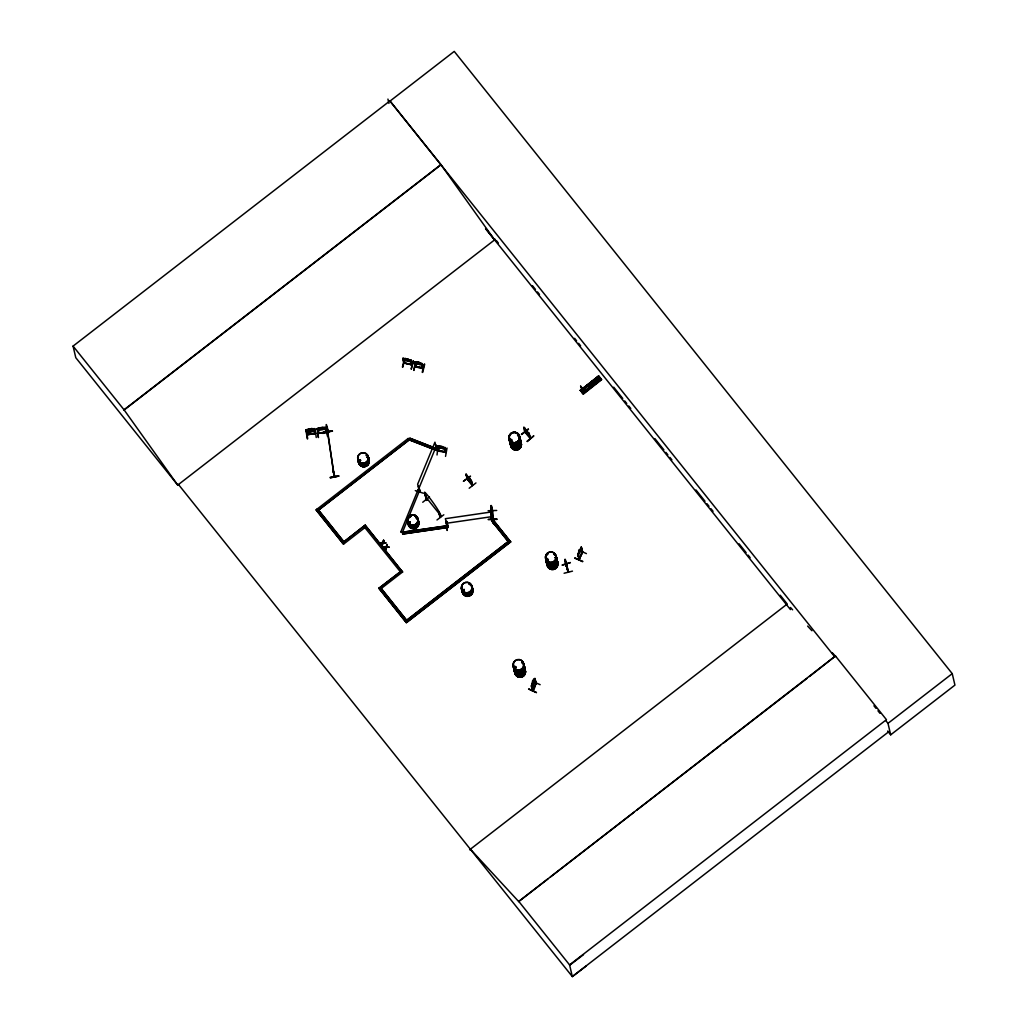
<?xml version="1.0" encoding="UTF-8"?>
<svg xmlns="http://www.w3.org/2000/svg" width="1028" height="1028" viewBox="0 0 1028 1028"><rect width="100%" height="100%" fill="white"/><g stroke="black" fill="none" stroke-linecap="round" stroke-linejoin="round"><path stroke-width="1.5" d="M491.448 512.162L491.397 513.563C489.238 491.628 495.56 521.581 491.975 519.256M491.178 510.196L491.307 511.957L491.178 505.982M334.691 476.555L333.213 471.261L334.678 475.874M492.219 510.787L492.284 511.546L491.088 505.982M492.361 518.305L492.476 519.076M491.281 513.73L492.772 518.716M532.812 682.052L532.543 683.826L533.121 681.178M579.137 550.867L578.867 552.627L579.445 549.98M419.977 490.78L419.591 491.615M436.72 446.473L442.194 446.563L445.188 447.848M439.868 448.259C429.37 445.921 451.909 449.673 442.657 448.722M436.823 446.088L437.581 446.216L436.823 446.088L437.915 451.074C452.667 453.245 442.413 453.554 445.15 447.45L446.255 452.346L445.098 447.745L444.366 447.707M437.838 447.951L437.029 454.993M439.316 446.088L442.181 446.653L443.813 448.157L438.249 447.244L439.341 446.216L436.63 446.448L436.797 447.18M438.57 450.932L437.838 450.624L446.101 451.819M440.28 446.46C437.465 447.668 445.047 448.581 441.23 446.512M445.535 456.381L447.026 448.028M490.986 508.14L491.127 507.472L491.397 510.312L491.127 509.156M426.067 499.762L426.607 500.43L424.577 492.194C426.286 492.489 446.358 519.795 439.637 516.609M438.66 512.265L440.215 517.444M467.779 479.305C465.311 477.557 473.381 485.948 472.173 484.586M467.817 479.472L466.995 478.83L472.392 485.589L471.017 480.153M471.736 484.741L472.353 485.422M472.507 485.075L471.492 480.744M529.985 437.645C529.883 436.065 523.432 432.827 523.843 427.455L525.501 428.984M528.945 433.225L530.332 438.66L528.945 433.225L530.268 438.596L525.012 432.068M566.415 563.974L566.338 565.027L564.95 559.605M568.188 571.17L568.42 571.889M531.566 685.316L533.108 690.096L532.401 690.713L535.999 683.08C532.401 665.964 529.381 707.817 535.999 683.08M535.601 683.787L535.999 682.836M535.601 683.684L536.295 682.99M579.368 558.962L578.019 554.156M581.514 547.423L582.67 552.036L579.06 559.643L582.388 552.653L581.206 547.14L577.646 554.953M402.809 358.656L403.683 358.464L404.685 362.987M403.683 358.464L402.847 358.579M402.423 367.022L404.467 358.772M411.149 360.571L408.142 359.209L409.799 360.777L408.09 360.802L404.184 358.978L405.366 358.464L411.059 360.558M405.392 358.579L402.706 358.631M405.854 360.738C398.62 356.999 408.759 362.858 411.341 361.214M407.229 359.093L406.317 358.875C403.67 360.173 411.059 361.098 407.255 359.003M408.643 361.355L411.251 361.175M411.457 364.94L410.223 360.301L411.136 360.173L412.228 365.069L403.914 362.858L412.292 364.734L411.38 364.876L410.737 361.535M411.136 360.173L410.3 360.327M404.646 363.167L403.875 363.077L412.228 364.683M411.251 369.052L413.282 360.712L411.277 368.975M413.783 361.972C415.132 360.712 416.237 367.022 415.543 366.726C425.117 369.836 423.626 368.602 422.033 363.771M415.094 363.462L413.834 370.44L415.505 363.475M419.154 362.511L413.68 361.946M417.304 362.1C414.554 363.488 422.02 364.426 418.229 362.319M422.29 364.619L416.828 364.053L413.86 362.678L413.706 361.856L414.528 362.1M423.099 368.268L422.534 367.844M422.2 372.277L424.256 364.118M422.675 372.457L424.705 364.208M436.643 449.583L436.643 450.47L435.602 444.983L436.951 449.429M592.141 382.673L591.781 384.164M593.477 383.624L593.13 384.305M359.029 460.39L359.967 459.657L360.687 460.351M359.312 460.21L360.391 460.634M366.289 455.648L366.636 454.813L366.957 455.558M367.009 455.096L366.302 455.25M409.864 521.787L408.887 523.059L410.313 522.43M410.313 522.854L409.889 522.031L409.183 522.956M415.89 517.649L416.443 516.93M462.806 590.393L464.078 589.404M462.986 590.098L464.142 590.072M464.039 589.429L464.245 590.547L463.101 590.663M470.503 584.945L469.912 584.598L470.734 584.688M511.713 440.254L510.402 439.997L510.865 440.858M511.674 440.1L511.648 439.894M517.431 434.844L518.176 434.523M518.086 434.985L517.714 434.638M517.624 434.87L518.228 434.613M514.617 667.815L515.375 666.491M515.503 667.815L515.182 666.684M515.722 666.889L515.94 667.789L514.81 667.892M548.438 559.797L547.166 560.389L547.423 559.155M522.083 662.315L521.71 662.482M554.362 554.76L554.041 554.272M531.322 686.139L532.298 682.785L533.082 690.173M534.072 682.438L534.843 678.429L536.231 683.029M415.299 490.626L423.497 493.26M447.951 526.105L447.026 526.195L447.925 525.758M492.733 519.179C491.59 522.198 493.491 514.296 490.986 512.021L445.381 518.69L447.206 526.22M382.634 542.591C376.119 542.797 384.793 544.069 383.572 540.111L383.277 542.668L384.022 540.741M382.66 542.681L383.598 540.214M383.097 543.118L385.77 542.938L383.097 543.118L382.172 545.727L382.48 543.118L379.949 542.861M389.214 547.243L386.721 546.973L387.016 544.416L386.104 546.986L383.393 547.166L385.924 547.423L385.616 550.019L386.541 547.423L389.188 547.14M307.154 434.754L315.506 433.572L314.812 433.071M325.825 431.876L326.814 431.901M325.992 432.325L324.874 427.442L325.645 427.327C331.993 437.799 313.283 430.835 319.053 433.251M534.47 679.135L534.92 678.493M420.002 491.101L418.589 486.295L419.63 491.782M418.576 487.118L418.871 486.398M436.643 450.47L435.885 445.085M419.514 490.767L419.347 491.68L419.591 490.947M436.566 449.377L436.347 450.174L436.682 449.57M574.755 558.243L582.786 561.327M582.58 561.738L574.948 557.844M536.41 692.474L528.598 688.953L536.41 692.615M435.885 450.097L409.221 439.74L318.449 510.145L409.247 439.881L409.851 438.211L436.514 448.568L435.923 450.238L409.247 439.881L408.18 438.455L316.097 509.888L343.532 544.172L366.225 526.606M400.856 531.81L418.126 489.636L419.681 490.24L402.411 532.414L400.856 531.81L402.372 532.26L447.99 525.604L448.247 527.377L402.642 534.033L448.247 527.377M418.73 488.814L436.026 446.782M435.923 450.238L436.553 448.709M534.521 679.11L535.909 683.98M578.584 550.121L586.41 553.604M578.97 559.476L578.289 554.285M579.111 553.784L580.345 551.175M577.852 555.583L581.462 547.911M582.362 551.805L581.951 552.409M582.272 552.524L582.619 552.049M531.617 685.29L532.388 690.43M531.643 686.164L531.694 685.355M534.868 679.315L535.19 678.608M534.02 682.374L532.787 684.982L533.995 682.399M535.922 683.813L532.684 690.675M532.273 681.243L540.137 684.687M360.571 460.737L359.569 461.174M416.597 517.585L415.916 517.598M547.192 559.553L548.181 559.797L547.114 559.9M554.169 554.452L554.606 554.555M522.185 662.199L521.62 662.392M447.9 526.143L447.154 525.835M307.154 434.201L315.557 432.968M307.166 434.536L307.796 434.047M326.583 431.721L318.359 433.341M582.169 551.766L578.764 559.438L579.137 558.667M578.982 558.551L577.942 554.015L579.047 559.386M532.003 685.303L534.252 679.688L533.493 680.253M531.399 686.832L532.889 684.969L531.489 686.871M582.837 391.154L582.503 390.653M359.453 460.184L360.378 460.403M360.314 460.762L359.659 460.891M510.505 439.611L511.687 439.444M511.79 440.537L510.698 440.395M546.999 559.245L547.975 558.975M307.693 430.732L309.698 429.036L313.296 429.91M309.878 429.858L309.184 430.848L310.16 430.989M320.89 427.776C317.883 429.781 325.645 428.753 321.803 427.545M568.458 572.043L566.081 564.526M419.655 490.806L418.589 486.295M437.902 450.611L446.306 452.05M582.311 551.805L581.206 547.14M527.685 433.341L529.42 434.805L523.843 427.455M469.346 478.084L465.902 474.383L471.415 481.785L466.763 475.604L470.426 480.449C466.044 471.891 475.283 487.375 469.256 478.123M526.028 429.845L526.31 431.066M526.683 430.501L527.428 432.235L526.901 431.786M581.167 387.299C579.766 383.894 582.349 391.989 583.981 392.041L583.84 390.28L583.84 392.156M467.971 478.097L466.069 475.116L467.984 478.11M468.755 477.429L469.423 478.842M529.433 433.829L524.833 429.216M598.926 376.325L580.267 390.344L583.377 394.109L601.663 379.64L601.239 379.126L583.184 393.84L582.426 392.953M580.319 390.409L598.72 375.978L601.419 379.332L582.812 393.428L599.915 379.962M597.743 377.327L580.666 390.82L580.255 390.319M580.769 390.961L581.193 391.475L599.478 377.006L580.82 391.013L597.846 377.456M580.846 391.038L599.247 376.685M581.565 391.475L582.195 392.58L581.424 390.948L581.861 391.912M529.124 434.073L528.713 433.418M471.261 480.937L471.428 481.644M601.136 378.998L600.712 378.484L582.465 393.004L599.504 379.448M582.49 393.03L600.905 378.677M582.953 393.596L601.406 379.268M426.556 500.353L425.232 494.982L426.864 500.199M425.708 495.586L424.988 495.175M429.46 496.871L422.739 502.255M524.19 427.365L525.526 432.634M467.085 479.189L466.249 474.293L467.753 479.215M521.427 434.279L528.212 428.972M521.633 434.523L528.482 429.319M463.474 481.194L470.528 476.157L463.499 481.207M527.056 441.23L533.828 435.833L527.338 441.577M436.977 519.975L443.813 514.784M178.551 484.599L177.805 485.177L75.789 357.705L73.065 346.115L389.933 100.898L440.909 164.596L494.609 239.884L485.589 228.653M834.8 656.892L389.985 101.117L454.235 51.4L952.236 673.636L954.935 685.111L890.685 734.827L887.678 731.062M586.178 966.024L572.326 976.6L178.487 484.522L177.741 485.087L124.041 409.799L440.909 164.596M124.092 410.018L440.961 164.814M177.741 485.087L495.355 239.306M365.171 525.167L342.504 542.887L365.171 525.167L402.642 572.108L365.197 525.308M491.615 520.695L509.348 542.951L491.654 520.836L492.939 519.68L510.672 541.923L406.356 622.66L378.882 588.234L401.614 570.81M378.908 588.376L400.355 571.786L364.901 527.634M402.616 571.953L379.91 589.519M491.654 520.836L492.977 519.821L491.68 513.614M510.633 541.782L406.356 622.66L378.882 588.234M469.629 849.796L787.242 604.001L780.226 595.238M547.885 878.94L518.677 901.53L835.468 655.992L886.444 719.677L569.576 964.894L572.326 976.6L889.194 731.396M550.417 876.974L634.212 812.133M636.756 810.167L720.538 745.313M723.082 743.36L806.877 678.506M809.409 676.553L835.468 655.992M890.685 734.827L887.986 723.352L952.236 673.636M569.653 965.228L583.506 954.652M327.996 431.67L328.099 432.724L326.313 424.538L334.408 476.684L334.216 475.771M322.779 427.288L319.888 427.802L318.834 429.28L322.689 429.164L324.308 427.918C319.541 426.543 328.228 428.265 324.874 427.442M593.117 384.254L591.768 384.125M409.234 522.16L410.198 522.044M554.246 554.362L554.439 554.079A5.461 5.346 -13.2 0 1 555.737 561.159A5.461 5.346 -13.2 0 1 548.618 563.151A5.461 5.346 -13.2 0 1 546.048 556.392M515.748 667.879L514.977 667.994M311.099 430.861L311.908 430.115L310.816 429.717M306.023 430.218L311.587 428.547L314.632 428.959M308.027 434.638L306.858 429.704L306.087 429.82L308.76 429.074L307.513 430L307.822 431.272L313.424 430.462L313.116 429.177L311.587 428.547M314.812 429.781L311.728 429.396L306.203 431.028L312.114 430.822L314.786 429.588M325.979 428.419C323.807 429.473 318.41 431.387 317.189 428.856L319.875 427.712M317.305 428.933L319.939 427.815M314.889 430.514L309.402 432.068L306.37 431.67M314.979 430.501L309.402 432.068M313.244 429.73L307.642 430.552M491.962 519.487L492.643 519.204M416.366 361.895L415.273 362.833L420.773 364.105L419.18 362.421L416.34 361.779M592.154 382.712L592.886 382.699M318.384 432.865L317.279 428.547L318.05 428.432L319.091 433.418M565.297 560.954C566.107 563.498 563.819 555.043 565.708 562.624L565.541 561.995M565.104 560.671L565.271 561.391M565.259 561.301L568.073 572.043M566.03 563.434L566.312 565.002M570.334 562.599L562.059 565.13L570.334 562.573M566.415 564.128L567.25 568.381M567.392 569.435L567.366 567.572M567.327 569.563L565.194 560.221M564.102 573.251L572.48 571.131M314.504 428.882L313.694 428.715L314.465 428.599L315.673 433.469L307.205 434.703L306.087 429.82M446.293 522.044L447.193 530.474L446.396 521.941M415.081 366.135L423.202 367.998L414.978 366.546M306.036 430.436L307.256 438.802M306.383 430.385L307.693 438.75M317.691 429.113L318.397 437.555L317.254 429.164M308.477 430.603L312.319 429.922L310.957 430.693L312.679 431.015L308.541 431.631L309.981 430.835L308.503 430.603M327.264 427.288L328.472 432.711L328.407 431.786M323.846 432.017L332.455 431.156L323.897 432.364M332.429 431.028L323.833 431.991M330.361 477.776L338.829 476.054L330.348 477.763M338.829 476.015L330.271 477.223M446.807 521.35L446.075 521.761L446.846 521.646L447.848 526.336L446.846 521.646M490.87 514.938C492.065 514.308 490.15 517.598 492.091 519.885M492.682 515.285L493.453 523.715M306.126 430.115L306.897 430M318.14 428.753L317.279 428.547M312.114 430.822L306.177 430.848M316.238 437.504L315.056 429.036M327.431 436.232L326.236 427.764L327.893 436.155M446.448 523.278L492.065 516.621M446.448 525.976L402.372 532.26L402.642 534.033M313.797 429.023L314.915 433.662M383.251 542.578L385.77 542.938M492.258 515.324L493.568 523.689M491.088 506.084L492.605 510.775M488.094 510.749L496.717 510.453M491.153 510.916L491.461 515.131M496.935 518.986L488.3 519.269M488.313 519.667L496.948 519.371M419.617 364.67L422.315 364.529M467.534 479.652L466.249 474.293M326.634 431.889L318.487 433.456M404.775 358.836L402.86 367.124M515.362 666.529L516.043 666.979M581.694 391.257L582.568 391.282M415.62 366.096L415.016 363.308M414.939 366.379L413.899 361.612M402.925 358.297L403.991 363.269L402.732 358.541M437.016 449.133L440.858 451.074L434.163 448.426M433.585 447.565L409.851 438.211M419.707 490.382L418.126 489.636M581.193 548.117L581.244 547.294L578.327 554.105L578.713 551.625M577.967 554.979L577.723 555.634M422.341 368.063L421.351 363.321M419.141 362.434L422.122 363.886M524.704 428.676L527.21 431.207M580.563 386.181L583.698 390.396M359.093 460.57L359.543 461.238M469.5 479.164L467.74 477.005M582.336 391.321L581.527 391.424M580.717 386.258L583.84 390.28M523.766 427.519L527.287 431.156M514.501 667.198L514.553 667.583A5.461 5.346 -13.2 0 0 520.322 674.843A5.461 5.346 -13.2 0 0 523.869 666.208A5.397 5.281 -13.2 0 1 520.322 674.843A5.384 5.268 -13.2 0 1 514.604 667.686L514.771 667.969M790.468 607.497L792.614 609.822M807.635 626.091L811.927 630.742M832.333 652.831L835.546 656.327M470.374 849.218L518.677 901.53M580.447 390.537L598.553 375.875M419.938 490.741L419.347 491.68L417.651 484.227L434.947 442.194L436.296 447.938M470.708 480.41L471.839 485.049M596.87 377.507L599.555 380.733M595.636 378.484L598.309 381.709M593.786 379.962L596.471 383.238M594.814 384.549L592.128 381.259M592.963 386.014L590.278 382.724M584.932 392.015L582.311 389.021M523.843 427.879L529.266 434.497M873.941 705.799L875.946 708.305M877.963 710.811L879.968 713.316M885.982 720.846L887.986 723.352M496.357 240.552L498.362 243.058M532.465 285.681L535.472 289.433M537.477 291.939L539.494 294.445M574.601 338.315L576.605 340.821M578.61 343.326L580.614 345.832M613.716 387.196L622.737 398.466M624.741 400.971L626.759 403.477M628.763 405.983L630.768 408.501M654.836 438.57L663.87 449.853M665.874 452.359L667.879 454.864M669.883 457.37L671.888 459.876M695.969 489.958L704.99 501.24M706.994 503.746L708.999 506.251M711.003 508.757L713.021 511.263M739.093 543.851L746.122 552.627M748.127 555.133L750.132 557.639M485.614 228.64L790.455 609.591M492.977 519.821L510.672 541.923M408.18 438.455L409.247 439.881M425.643 496.781L439.804 514.475M406.702 620.411L381.234 588.504L407.679 621.632M518.6 901.196L569.576 964.894M73.065 346.115L124.041 409.799M475.964 482.929L469.192 488.236M525.693 432.287L524.678 427.956M567.996 572.005L566.891 566.903M535.614 683.569L534.547 678.981M581.308 387.183L582.195 389.856M423.215 367.883L422.11 363.488M566.492 566.274L565.901 564.025M565.773 563.498L566.017 564.436M566.222 564.68L566.389 565.31L565.027 559.489M566.467 565.721L567.417 569.538M566.299 565.541L567.07 568.06M565.143 560.363L565.053 559.605M565.541 562.534L566.903 567.52M565.349 559.54L567.16 568.831M566.441 564.038L568.445 572.159M567.854 571.427L568.047 572.172M492.373 518.896L492.258 510.698M580.871 547.783L581.964 552.666M387.929 99.086L388.931 103.353M465.902 474.383L466.057 475.232M437.941 447.745L438.699 451.112M437.388 446.576L438.506 451.176M438.892 512.072L440.087 517.238M343.532 544.172L316.097 509.888M311.728 429.396L308.94 429.897M333.509 471.209L333.316 472.006L333.213 471.261M327.392 429.126L333.74 473.818M491.345 506.714L491.667 513.126L491.255 506.714M491.487 506.097L491.204 506.868L491.178 506.11M491.255 513.537L491.397 514.398M546.703 558.846A5.371 5.256 -13.2 0 0 552.409 565.978A5.397 5.281 -13.2 0 0 555.93 557.472A5.371 5.256 -13.2 0 1 552.409 565.978A5.397 5.281 -13.2 0 1 546.665 558.821M546.099 556.289A5.384 5.268 -13.2 0 0 548.631 562.946A5.384 5.268 -13.2 0 0 555.634 560.98A5.384 5.268 -13.2 0 0 554.31 553.989A5.461 5.346 -13.2 0 1 555.724 561.095A5.461 5.346 -13.2 0 1 548.605 563.087A5.461 5.346 -13.2 0 1 546.035 556.328M555.364 555.159A5.384 5.268 -13.2 0 1 551.869 563.652A5.384 5.268 -13.2 0 1 546.138 556.508M555.66 556.418A5.384 5.268 -13.2 0 1 552.164 564.912A5.461 5.346 -13.2 0 1 546.343 557.664M546.446 557.767A5.384 5.268 -13.2 0 0 552.164 564.912A5.461 5.346 -13.2 0 0 555.711 556.302A5.461 5.346 -13.2 0 1 552.139 564.86A5.461 5.346 -13.2 0 1 546.331 557.6M555.608 556.212A5.384 5.268 -13.2 0 1 552.113 564.706A5.384 5.268 -13.2 0 1 546.395 557.561M557.806 563.524A5.371 5.256 -13.2 0 1 551.843 569.525A5.397 5.281 -13.2 0 1 547.513 562.432M547.526 562.367A5.371 5.256 -13.2 0 0 551.843 569.525A5.397 5.281 -13.2 0 0 557.857 563.588M557.433 562.2A5.371 5.256 -13.2 0 0 556.726 561.031A5.397 5.281 -13.2 0 1 557.484 562.265M556.508 560.029A5.384 5.268 -13.2 0 1 553.013 568.523A5.384 5.268 -13.2 0 1 547.281 561.378M556.559 559.9A5.461 5.346 -13.2 0 1 553 568.535A5.461 5.346 -13.2 0 1 547.192 561.275A5.384 5.268 -13.2 0 0 552.961 568.317A5.384 5.268 -13.2 0 0 556.456 559.823M556.546 559.836A5.461 5.346 -13.2 0 1 552.987 568.471A5.461 5.346 -13.2 0 1 547.179 561.211M556.919 559.952A5.384 5.268 -13.2 0 1 552.717 567.263A5.461 5.346 -13.2 0 1 546.536 561.365A5.384 5.268 -13.2 0 0 552.717 567.263A5.461 5.346 -13.2 0 0 556.983 559.836M555.21 557.806A5.384 5.268 -13.2 0 1 556.212 558.769M555.249 557.664A5.461 5.346 -13.2 0 1 556.264 558.641A5.461 5.346 -13.2 0 0 555.223 557.6M546.523 561.301A5.461 5.346 -13.2 0 0 552.691 567.212A5.461 5.346 -13.2 0 0 556.97 559.772A5.384 5.268 -13.2 0 1 552.666 567.045A5.384 5.268 -13.2 0 1 546.588 561.237M555.159 557.6A5.384 5.268 -13.2 0 1 556.161 558.551M523.984 665.167A5.384 5.268 -13.2 0 1 519.77 672.492A5.461 5.346 -13.2 0 1 513.589 666.594A5.461 5.346 -13.2 0 0 519.757 672.428A5.461 5.346 -13.2 0 0 524.023 665A5.384 5.268 -13.2 0 1 519.718 672.273A5.384 5.268 -13.2 0 1 513.653 666.465M513.692 666.671A5.384 5.268 -13.2 0 0 519.77 672.492A5.461 5.346 -13.2 0 0 524.036 665.065M522.275 663.034A5.384 5.268 -13.2 0 1 523.265 663.998M513.653 663.972A5.461 5.346 -13.2 0 0 519.474 671.233A5.461 5.346 -13.2 0 0 523.021 662.597A5.384 5.268 -13.2 0 1 520.117 670.86A5.384 5.268 -13.2 0 1 513.345 665.193M514.296 666.44A5.397 5.281 -13.2 0 0 520.039 673.623A5.371 5.256 -13.2 0 0 523.535 665.167A5.397 5.281 -13.2 0 1 520.039 673.623A5.371 5.256 -13.2 0 1 514.334 666.517M523.817 666.337A5.384 5.268 -13.2 0 1 520.322 674.831A5.397 5.281 -13.2 0 1 514.591 667.673M523.766 666.118A5.384 5.268 -13.2 0 1 520.271 674.612A5.384 5.268 -13.2 0 1 514.553 667.468M524.357 668.663A5.371 5.256 -13.2 0 0 523.355 667.712A5.397 5.281 -13.2 0 1 524.37 668.611A5.397 5.281 -13.2 0 0 523.38 667.686A5.371 5.256 -13.2 0 1 524.344 668.598M524.113 667.596A5.384 5.268 -13.2 0 1 521.312 675.949A5.384 5.268 -13.2 0 1 514.54 670.282M524.164 667.48A5.461 5.346 -13.2 0 1 521.312 675.961A5.461 5.346 -13.2 0 1 514.437 670.205M510.235 439.316A5.371 5.256 -13.2 0 0 515.953 446.448A5.397 5.281 -13.2 0 0 519.448 437.889A5.371 5.256 -13.2 0 1 515.902 446.268A5.371 5.256 -13.2 0 1 510.196 439.123A5.397 5.281 -13.2 0 0 515.928 446.358A5.371 5.256 -13.2 0 0 519.436 437.967M519.885 437.967A5.384 5.268 -13.2 0 1 515.67 445.278A5.461 5.346 -13.2 0 1 509.49 439.38A5.384 5.268 -13.2 0 0 515.619 445.073A5.397 5.281 -13.2 0 0 519.847 437.748A5.384 5.268 -13.2 0 1 515.619 445.073A5.397 5.281 -13.2 0 1 509.541 439.252A5.461 5.346 -13.2 0 0 515.658 445.227A5.461 5.346 -13.2 0 0 519.937 437.864A5.461 5.346 -13.2 0 1 515.658 445.227A5.384 5.268 -13.2 0 1 509.592 439.47M518.176 435.833A5.384 5.268 -13.2 0 1 519.166 436.784M518.922 435.397A5.461 5.346 -13.2 0 1 515.375 444.032A5.461 5.346 -13.2 0 1 509.554 436.759M519.436 437.838A5.397 5.281 -13.2 0 1 515.928 446.358A5.397 5.281 -13.2 0 1 510.196 439.239M518.125 435.602A5.397 5.281 -13.2 0 1 519.127 436.566A5.461 5.346 -13.2 0 0 518.189 435.628A5.461 5.346 -13.2 0 1 519.217 436.656M518.87 435.525A5.384 5.268 -13.2 0 1 516.069 443.865A5.384 5.268 -13.2 0 1 509.297 438.198M519.718 439.123A5.384 5.268 -13.2 0 1 516.223 447.63A5.384 5.268 -13.2 0 1 510.505 440.472M519.757 438.943A5.461 5.346 -13.2 0 1 516.197 447.565A5.461 5.346 -13.2 0 1 510.389 440.305M520.99 442.631A5.397 5.281 -13.2 0 1 516.776 449.968A5.397 5.281 -13.2 0 1 510.672 444.135A5.371 5.256 -13.2 0 0 516.75 449.866A5.397 5.281 -13.2 0 0 520.99 442.631A5.384 5.268 -13.2 0 1 516.763 449.956A5.397 5.281 -13.2 0 1 510.685 444.135A5.384 5.268 -13.2 0 0 516.763 449.956A5.371 5.256 -13.2 0 0 520.952 442.567M519.962 440.177A5.384 5.268 -13.2 0 1 517.161 448.529A5.384 5.268 -13.2 0 1 510.389 442.862M520.065 440.267A5.461 5.346 -13.2 0 1 517.212 448.748A5.461 5.346 -13.2 0 1 510.338 442.991M472.366 589.365A5.384 5.268 -13.2 0 1 465.684 593.888A5.384 5.268 -13.2 0 1 462.047 586.834M469.051 583.865A5.384 5.268 -13.2 0 1 472.353 587.99M469.064 583.711A5.461 5.346 -13.2 0 1 472.07 590.663A5.461 5.346 -13.2 0 1 464.952 593.619A5.461 5.346 -13.2 0 1 461.945 586.667A5.384 5.268 -13.2 0 0 464.964 593.464A5.384 5.268 -13.2 0 0 471.968 590.496A5.384 5.268 -13.2 0 0 468.999 583.647A5.461 5.346 -13.2 0 1 472.058 590.599A5.461 5.346 -13.2 0 1 464.964 593.683A5.461 5.346 -13.2 0 1 461.957 586.731M471.569 586.757A5.384 5.268 -13.2 0 1 468.755 595.109A5.384 5.268 -13.2 0 1 461.996 589.429M461.945 589.224A5.384 5.268 -13.2 0 0 468.704 594.891A5.384 5.268 -13.2 0 0 471.518 586.538A5.461 5.346 -13.2 0 1 468.061 595.263A5.461 5.346 -13.2 0 1 462.253 587.99M471.608 586.564A5.461 5.346 -13.2 0 1 468.048 595.199A5.461 5.346 -13.2 0 1 462.24 587.926M367.587 455.712A5.461 5.346 -13.2 0 1 364.041 464.335A5.461 5.346 -13.2 0 1 358.219 457.074M368.821 459.349A5.397 5.281 -13.2 0 1 364.593 466.699A5.371 5.256 -13.2 0 1 358.541 460.904A5.371 5.256 -13.2 0 0 364.593 466.648A5.371 5.256 -13.2 0 0 368.782 459.336A5.371 5.256 -13.2 0 1 364.606 466.712A5.397 5.281 -13.2 0 1 358.502 460.865M367.099 457.28A5.371 5.256 -13.2 0 1 368.088 458.231M408.553 521.581A5.371 5.256 -13.2 0 0 414.271 528.713A5.397 5.281 -13.2 0 0 417.805 520.296A5.371 5.256 -13.2 0 1 414.271 528.713A5.397 5.281 -13.2 0 1 408.553 521.646M407.653 520.656A5.397 5.281 -13.2 0 0 414.438 526.336A5.397 5.281 -13.2 0 0 417.252 517.971A5.384 5.268 -13.2 0 1 415.094 526.092A5.384 5.268 -13.2 0 1 407.679 522.031M408.013 519.32A5.397 5.281 -13.2 0 1 408.707 518.112M409.684 517.123A5.397 5.281 -13.2 0 1 410.904 516.416M415.029 516.339A5.397 5.281 -13.2 0 1 416.25 517.007M417.535 519.243A5.384 5.268 -13.2 0 1 414.734 527.595A5.384 5.268 -13.2 0 1 407.962 521.928A5.397 5.281 -13.2 0 0 415.402 527.364A5.397 5.281 -13.2 0 0 416.546 518.279M407.91 521.71A5.384 5.268 -13.2 0 0 413.988 527.531A5.397 5.281 -13.2 0 0 418.203 520.207A5.384 5.268 -13.2 0 1 413.988 527.531A5.397 5.281 -13.2 0 1 407.898 521.71M508.282 541.512L406.638 620.334L508.282 541.512M343.789 541.717L317.382 508.719L343.789 541.717M548.811 562.059A5.371 5.256 -13.2 0 0 556.135 556.392A5.371 5.256 -13.2 0 0 547.526 553.038A5.397 5.281 -13.2 0 0 548.811 562.136A5.397 5.281 -13.2 0 0 556.174 556.431A5.397 5.281 -13.2 0 0 547.513 553.064A5.371 5.256 -13.2 0 0 548.811 562.059M547.77 554.092A5.384 5.268 -13.2 0 0 546.78 555.081A5.461 5.346 -13.2 0 1 547.731 554.105M516.441 669.742A5.371 5.256 -13.2 0 0 523.779 664.062A5.397 5.281 -13.2 0 0 515.131 660.631A5.397 5.281 -13.2 0 0 516.416 669.703A5.397 5.281 -13.2 0 0 523.792 663.998A5.371 5.256 -13.2 0 0 515.169 660.721A5.371 5.256 -13.2 0 0 516.441 669.742M520.001 673.468A5.371 5.256 -13.2 0 0 523.496 664.987A5.397 5.281 -13.2 0 1 520.014 673.52A5.397 5.281 -13.2 0 1 514.27 666.35A5.371 5.256 -13.2 0 0 520.001 673.468M523.316 663.87A5.461 5.346 -13.2 0 0 522.301 662.893A5.461 5.346 -13.2 0 1 523.303 663.805M520.875 677.182A5.397 5.281 -13.2 0 0 525.09 669.832A5.371 5.256 -13.2 0 1 520.849 677.079A5.371 5.256 -13.2 0 1 514.784 671.271A5.397 5.281 -13.2 0 0 520.862 677.131A5.371 5.256 -13.2 0 0 525.064 669.845A5.397 5.281 -13.2 0 1 520.862 677.131A5.397 5.281 -13.2 0 1 514.771 671.335A5.371 5.256 -13.2 0 0 520.862 677.144M512.317 442.425A5.371 5.256 -13.2 0 0 519.641 436.746A5.397 5.281 -13.2 0 0 511.019 433.392A5.397 5.281 -13.2 0 0 512.304 442.451A5.397 5.281 -13.2 0 0 519.68 436.746A5.371 5.256 -13.2 0 0 511.044 433.405A5.397 5.281 -13.2 0 0 512.317 442.49A5.371 5.256 -13.2 0 0 519.667 436.861A5.371 5.256 -13.2 0 0 511.07 433.52A5.371 5.256 -13.2 0 0 512.342 442.528A5.397 5.281 -13.2 0 0 519.693 436.797A5.397 5.281 -13.2 0 0 511.032 433.43A5.371 5.256 -13.2 0 0 512.317 442.425M520.284 441.449A5.397 5.281 -13.2 0 0 519.281 440.485A5.384 5.268 -13.2 0 1 520.271 441.462A5.371 5.256 -13.2 0 0 519.243 440.434A5.397 5.281 -13.2 0 1 520.271 441.449M464.746 592.501A5.371 5.256 -13.2 0 0 472.07 586.834A5.397 5.281 -13.2 0 0 463.422 583.39A5.397 5.281 -13.2 0 0 464.72 592.462A5.397 5.281 -13.2 0 0 472.083 586.757A5.371 5.256 -13.2 0 0 463.461 583.48A5.371 5.256 -13.2 0 0 464.746 592.501M469.012 596.189A5.397 5.281 -13.2 0 0 471.839 587.798A5.371 5.256 -13.2 0 1 468.986 596.086A5.371 5.256 -13.2 0 1 462.24 590.419A5.397 5.281 -13.2 0 0 469.012 596.189M361.034 462.908A5.371 5.256 -13.2 0 0 368.358 457.242A5.371 5.256 -13.2 0 0 359.749 453.901A5.371 5.256 -13.2 0 0 361.034 462.908M361.008 462.87A5.397 5.281 -13.2 0 0 368.371 457.164A5.397 5.281 -13.2 0 0 359.71 453.811A5.397 5.281 -13.2 0 0 361.008 462.87M364.053 464.399A5.384 5.268 -13.2 0 0 367.561 455.905A5.397 5.281 -13.2 0 1 364.066 464.412A5.397 5.281 -13.2 0 1 358.322 457.242A5.384 5.268 -13.2 0 0 364.053 464.399M364.015 464.193A5.397 5.281 -13.2 0 0 367.51 455.687A5.384 5.268 -13.2 0 1 364.015 464.181A5.397 5.281 -13.2 0 1 358.271 457.036A5.384 5.268 -13.2 0 0 364.015 464.181M368.114 458.167A5.397 5.281 -13.2 0 0 367.112 457.216A5.371 5.256 -13.2 0 1 368.075 458.167M365.711 465.286A5.384 5.268 -13.2 0 0 367.857 457.164A5.397 5.281 -13.2 0 1 365.711 465.298A5.397 5.281 -13.2 0 1 358.284 461.225A5.384 5.268 -13.2 0 0 365.711 465.286M365.004 465.311A5.397 5.281 -13.2 0 0 367.818 456.946A5.384 5.268 -13.2 0 1 364.991 465.298A5.397 5.281 -13.2 0 1 358.219 459.632A5.384 5.268 -13.2 0 0 364.991 465.298M410.686 524.884A5.384 5.268 -13.2 0 0 418.023 519.204A5.384 5.268 -13.2 0 0 409.401 515.85A5.397 5.281 -13.2 0 0 410.686 524.948A5.358 5.243 -13.2 0 0 418.023 519.32A5.397 5.281 -13.2 0 0 409.401 515.889A5.384 5.268 -13.2 0 0 410.686 524.884A5.397 5.281 -13.2 0 0 418.062 519.243A5.358 5.243 -13.2 0 0 409.44 515.979A5.358 5.243 -13.2 0 0 410.712 524.974M415.042 525.886A5.384 5.268 -13.2 0 0 417.188 517.765A5.397 5.281 -13.2 0 1 415.055 525.886A5.397 5.281 -13.2 0 1 407.615 521.826A5.384 5.268 -13.2 0 0 415.042 525.886M408.669 517.906A5.384 5.268 -13.2 0 0 407.975 519.114A5.397 5.281 -13.2 0 1 408.656 517.906M410.853 516.21A5.384 5.268 -13.2 0 0 409.645 516.917A5.397 5.281 -13.2 0 1 410.853 516.197M416.186 516.814A5.384 5.268 -13.2 0 0 414.965 516.146A5.397 5.281 -13.2 0 1 416.199 516.801M417.484 519.037A5.384 5.268 -13.2 0 0 416.481 518.073A5.397 5.281 -13.2 0 1 417.496 519.024"/></g></svg>
